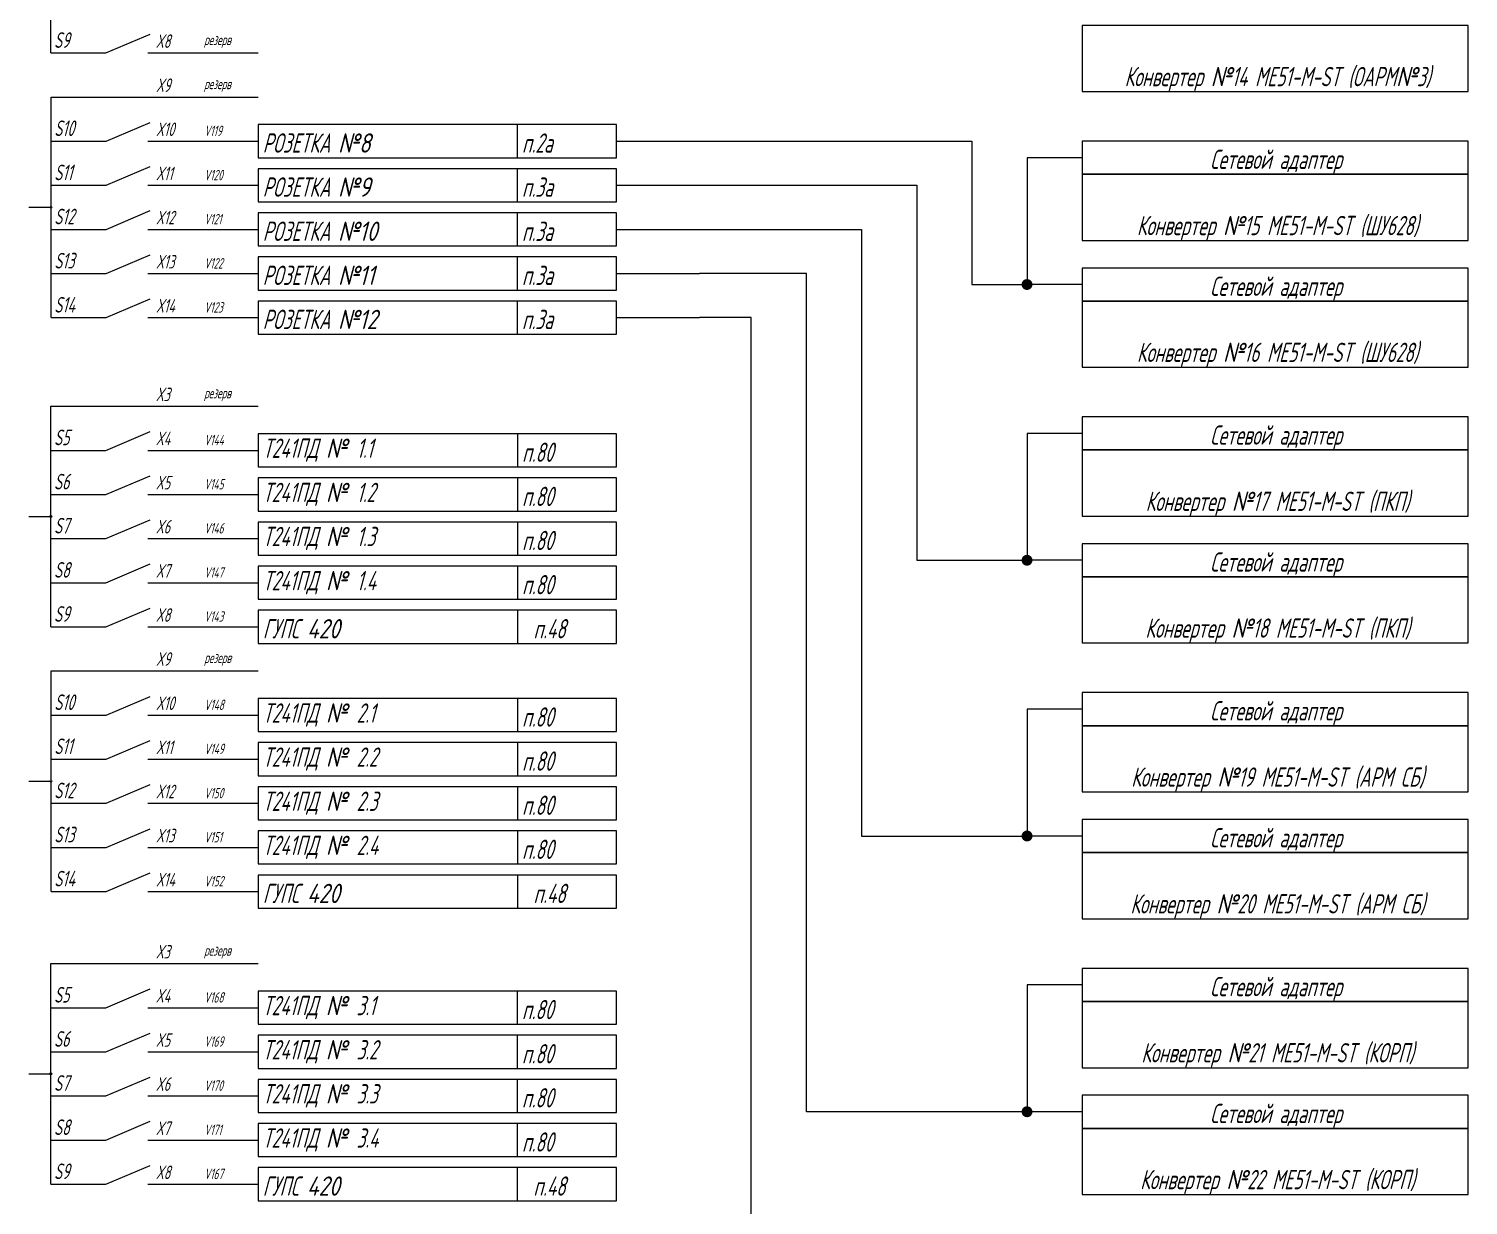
# Paper-space layout 'Main' of a CAD drawing. Extents: x 9 to 598, y 6 to 409.
# Drawn here: x 441.1 to 578.9, y 92.4 to 205.1 of the extents above; entities that cross this region are included whole.
import ezdxf

# ---------------------------------------------------------------- set-up
doc = ezdxf.new("R2010")
doc.units = 0
doc.header["$LTSCALE"] = 0.3
doc.layers.get('0').update_dxf_attribs({"linetype": 'CONTINUOUS', "lineweight": 15})
doc.styles.get("Standard").update_dxf_attribs({"font": 'isocpeur.ttf', "width": 0.8, "oblique": 15})

psp = doc.layouts.new('Main')

# ---------------------------------------------------------------- hatches: boundary and pattern name
h = psp.add_hatch(color=256)
edge = h.paths.add_edge_path()
edge.add_arc((443.21, 187.97), 0.0845, 0, 360)
h = psp.add_hatch(color=256)
edge = h.paths.add_edge_path()
edge.add_arc((536.65, 180.58), 0.528, 0, 360)
h = psp.add_hatch(color=256)
edge = h.paths.add_edge_path()
edge.add_arc((443.19, 158.37), 0.0845, 0, 360)
h = psp.add_hatch(color=256)
edge = h.paths.add_edge_path()
edge.add_arc((536.65, 154.18), 0.528, 0, 360)
h = psp.add_hatch(color=256)
edge = h.paths.add_edge_path()
edge.add_arc((443.21, 133.02), 0.0845, 0, 360)
h = psp.add_hatch(color=256)
edge = h.paths.add_edge_path()
edge.add_arc((536.65, 127.78), 0.528, 0, 360)
h = psp.add_hatch(color=256)
edge = h.paths.add_edge_path()
edge.add_arc((443.19, 105.01), 0.0845, 0, 360)
h = psp.add_hatch(color=256)
edge = h.paths.add_edge_path()
edge.add_arc((536.65, 101.38), 0.528, 0, 360)

# ---------------------------------------------------------------- linework, layer by layer
for p, q in [((443.19, 202.75), (443.19, 206.98)), ((443.19, 202.75), (448.47, 202.75)), ((452.48, 202.75), (457.76, 202.75)), ((457.76, 202.75), (463.04, 202.75)), ((443.21, 194.3), (443.21, 198.53)), ((443.21, 198.53), (452.49, 198.53)), ((452.49, 198.53), (457.77, 198.53)), ((457.76, 198.53), (463.04, 198.53)), ((487.85, 195.89), (487.85, 192.72)), ((443.21, 190.08), (443.21, 194.3)), ((443.21, 194.3), (448.49, 194.3)), ((452.49, 194.3), (457.77, 194.3)), ((457.76, 194.3), (463.04, 194.3)), ((497.36, 194.3), (505.28, 194.3)), ((505.28, 194.3), (531.37, 194.3)), ((531.37, 194.3), (531.37, 180.58)), ((487.85, 191.66), (487.85, 188.5)), ((541.93, 192.72), (536.65, 192.72)), ((536.65, 192.72), (536.65, 180.58)), ((443.21, 185.86), (443.21, 190.08)), ((443.21, 190.08), (448.49, 190.08)), ((452.49, 190.08), (457.77, 190.08)), ((457.76, 190.08), (463.04, 190.08)), ((497.36, 190.08), (505.28, 190.08)), ((505.28, 190.08), (526.09, 190.08)), ((526.09, 190.08), (526.09, 154.18)), ((441.09, 187.97), (443.21, 187.97)), ((487.85, 187.44), (487.85, 184.27)), ((443.21, 181.63), (443.21, 185.86)), ((443.21, 185.86), (448.49, 185.86)), ((452.49, 185.86), (457.77, 185.86)), ((457.76, 185.86), (463.04, 185.86)), ((497.36, 185.86), (505.28, 185.86)), ((505.28, 185.86), (520.81, 185.86)), ((520.81, 185.86), (520.81, 127.78)), ((487.85, 183.22), (487.85, 180.05)), ((443.21, 181.63), (448.49, 181.63)), ((443.21, 177.41), (443.21, 181.63)), ((452.49, 181.63), (457.77, 181.63)), ((457.76, 181.63), (463.04, 181.63)), ((497.36, 181.63), (505.28, 181.63)), ((515.53, 181.63), (505.28, 181.63)), ((515.53, 101.38), (515.53, 181.63)), ((531.37, 180.58), (536.65, 180.58)), ((541.93, 180.58), (536.65, 180.58)), ((487.85, 178.99), (487.85, 175.82)), ((443.21, 177.41), (448.49, 177.41)), ((452.49, 177.41), (457.77, 177.41)), ((457.76, 177.41), (463.04, 177.41)), ((497.36, 177.41), (505.28, 177.41)), ((510.25, 177.41), (505.28, 177.41)), ((510.25, 74.98), (510.25, 177.41)), ((443.19, 164.7), (443.19, 168.93)), ((443.19, 168.93), (452.48, 168.93)), ((452.48, 168.93), (457.76, 168.93)), ((457.76, 168.93), (463.04, 168.93)), ((487.86, 166.28), (487.86, 163.12)), ((541.93, 166.32), (536.65, 166.32)), ((536.65, 166.32), (536.65, 154.18)), ((443.19, 160.48), (443.19, 164.7)), ((443.19, 164.7), (448.47, 164.7)), ((452.48, 164.7), (457.76, 164.7)), ((457.76, 164.7), (463.04, 164.7)), ((487.86, 162.06), (487.86, 158.89)), ((443.19, 156.26), (443.19, 160.48)), ((443.19, 160.48), (448.47, 160.48)), ((452.48, 160.48), (457.76, 160.48)), ((457.76, 160.48), (463.04, 160.48)), ((441.08, 158.37), (443.19, 158.37)), ((487.86, 157.84), (487.86, 154.67)), ((443.19, 152.03), (443.19, 156.26)), ((443.19, 156.26), (448.47, 156.26)), ((452.48, 156.26), (457.76, 156.26)), ((457.76, 156.26), (463.04, 156.26)), ((487.86, 153.61), (487.86, 150.44)), ((526.09, 154.18), (536.65, 154.18)), ((541.93, 154.18), (536.65, 154.18)), ((443.19, 152.03), (448.47, 152.03)), ((443.19, 147.81), (443.19, 152.03)), ((452.48, 152.03), (457.76, 152.03)), ((457.76, 152.03), (463.04, 152.03)), ((487.86, 149.39), (487.86, 146.22)), ((443.19, 147.81), (448.47, 147.81)), ((452.48, 147.81), (457.76, 147.81)), ((457.76, 147.81), (463.04, 147.81)), ((443.21, 139.36), (443.21, 143.58)), ((443.21, 143.58), (452.49, 143.58)), ((452.49, 143.58), (457.77, 143.58)), ((457.77, 143.58), (463.05, 143.58)), ((487.86, 140.94), (487.86, 137.77)), ((443.21, 135.14), (443.21, 139.36)), ((443.21, 139.36), (448.49, 139.36)), ((452.49, 139.36), (457.77, 139.36)), ((457.77, 139.36), (463.05, 139.36)), ((541.93, 139.92), (536.65, 139.92)), ((536.65, 139.92), (536.65, 127.78)), ((487.86, 136.72), (487.86, 133.55)), ((443.21, 130.91), (443.21, 135.14)), ((443.21, 135.14), (448.49, 135.14)), ((452.49, 135.14), (457.77, 135.14)), ((457.77, 135.14), (463.05, 135.14)), ((441.09, 133.02), (443.21, 133.02)), ((487.86, 132.49), (487.86, 129.32)), ((443.21, 126.69), (443.21, 130.91)), ((443.21, 130.91), (448.49, 130.91)), ((452.49, 130.91), (457.77, 130.91)), ((457.77, 130.91), (463.05, 130.91)), ((487.86, 128.27), (487.86, 125.1)), ((520.81, 127.78), (536.65, 127.78)), ((541.93, 127.78), (536.65, 127.78)), ((443.21, 126.69), (448.49, 126.69)), ((443.21, 122.46), (443.21, 126.69)), ((452.49, 126.69), (457.77, 126.69)), ((457.77, 126.69), (463.05, 126.69)), ((487.86, 124.04), (487.86, 120.88)), ((443.21, 122.46), (448.49, 122.46)), ((452.49, 122.46), (457.77, 122.46)), ((457.77, 122.46), (463.05, 122.46)), ((443.19, 111.34), (443.19, 115.57)), ((443.19, 115.57), (452.48, 115.57)), ((452.48, 115.57), (457.76, 115.57)), ((457.76, 115.57), (463.04, 115.57)), ((541.93, 113.52), (536.65, 113.52)), ((536.65, 113.52), (536.65, 101.38)), ((487.85, 112.92), (487.85, 109.76)), ((443.19, 107.12), (443.19, 111.34)), ((443.19, 111.34), (448.47, 111.34)), ((452.48, 111.34), (457.76, 111.34)), ((457.76, 111.34), (463.04, 111.34)), ((487.85, 108.7), (487.85, 105.53)), ((443.19, 102.9), (443.19, 107.12)), ((443.19, 107.12), (448.47, 107.12)), ((452.48, 107.12), (457.76, 107.12)), ((457.76, 107.12), (463.04, 107.12)), ((441.08, 105.01), (443.19, 105.01)), ((487.85, 104.48), (487.85, 101.31)), ((443.19, 98.67), (443.19, 102.9)), ((443.19, 102.9), (448.47, 102.9)), ((452.48, 102.9), (457.76, 102.9)), ((457.76, 102.9), (463.04, 102.9)), ((536.65, 101.38), (515.53, 101.38)), ((541.93, 101.38), (536.65, 101.38)), ((487.85, 100.25), (487.85, 97.08)), ((443.19, 98.67), (448.47, 98.67)), ((443.19, 94.45), (443.19, 98.67)), ((452.48, 98.67), (457.76, 98.67)), ((457.76, 98.67), (463.04, 98.67)), ((487.85, 96.03), (487.85, 92.86)), ((443.19, 94.45), (448.47, 94.45)), ((452.48, 94.45), (457.76, 94.45)), ((457.76, 94.45), (463.04, 94.45))]:
    psp.add_line(p, q)
at = {"lineweight": 15}
for p, q in [((448.47, 202.75), (452.7, 204.55)), ((448.49, 194.3), (452.71, 196.1)), ((448.49, 190.08), (452.71, 191.87)), ((448.49, 185.86), (452.71, 187.65)), ((448.49, 181.63), (452.71, 183.43)), ((448.49, 177.41), (452.71, 179.2)), ((448.47, 164.7), (452.7, 166.5)), ((448.47, 160.48), (452.7, 162.27)), ((448.47, 156.26), (452.7, 158.05)), ((448.47, 152.03), (452.7, 153.83)), ((448.47, 147.81), (452.7, 149.6)), ((448.49, 139.36), (452.71, 141.15)), ((448.49, 135.14), (452.71, 136.93)), ((448.49, 130.91), (452.71, 132.71)), ((448.49, 126.69), (452.71, 128.48)), ((448.49, 122.46), (452.71, 124.26)), ((448.47, 111.34), (452.7, 113.14)), ((448.47, 107.12), (452.7, 108.91)), ((448.47, 102.9), (452.7, 104.69)), ((448.47, 98.67), (452.7, 100.47)), ((448.47, 94.45), (452.7, 96.24))]:
    psp.add_line(p, q, dxfattribs=at)
for points in [[(541.93, 199.06), (578.89, 199.06), (578.89, 205.39), (541.93, 205.39)], [(463.03, 192.72), (497.35, 192.72), (497.35, 195.89), (463.03, 195.89)], [(541.93, 191.14), (578.89, 191.14), (578.89, 194.31), (541.93, 194.31)], [(463.03, 188.5), (497.35, 188.5), (497.35, 191.66), (463.03, 191.66)], [(541.93, 184.8), (578.89, 184.8), (578.89, 191.14), (541.93, 191.14)], [(463.03, 184.27), (497.35, 184.27), (497.35, 187.44), (463.03, 187.44)], [(463.03, 180.05), (497.35, 180.05), (497.35, 183.22), (463.03, 183.22)], [(541.93, 178.99), (578.89, 178.99), (578.89, 182.16), (541.93, 182.16)], [(463.03, 175.82), (497.35, 175.82), (497.35, 178.99), (463.03, 178.99)], [(541.93, 172.66), (578.89, 172.66), (578.89, 178.99), (541.93, 178.99)], [(541.93, 164.74), (578.89, 164.74), (578.89, 167.91), (541.93, 167.91)], [(463.04, 163.12), (497.36, 163.12), (497.36, 166.28), (463.04, 166.28)], [(541.93, 158.4), (578.89, 158.4), (578.89, 164.74), (541.93, 164.74)], [(463.04, 158.89), (497.36, 158.89), (497.36, 162.06), (463.04, 162.06)], [(463.04, 154.67), (497.36, 154.67), (497.36, 157.84), (463.04, 157.84)], [(541.93, 152.59), (578.89, 152.59), (578.89, 155.76), (541.93, 155.76)], [(463.04, 150.44), (497.36, 150.44), (497.36, 153.61), (463.04, 153.61)], [(541.93, 146.26), (578.89, 146.26), (578.89, 152.59), (541.93, 152.59)], [(463.04, 146.22), (497.36, 146.22), (497.36, 149.39), (463.04, 149.39)], [(463.04, 137.77), (497.36, 137.77), (497.36, 140.94), (463.04, 140.94)], [(541.93, 138.34), (578.89, 138.34), (578.89, 141.51), (541.93, 141.51)], [(541.93, 132), (578.89, 132), (578.89, 138.34), (541.93, 138.34)], [(463.04, 133.55), (497.36, 133.55), (497.36, 136.72), (463.04, 136.72)], [(463.04, 129.32), (497.36, 129.32), (497.36, 132.49), (463.04, 132.49)], [(463.04, 125.1), (497.36, 125.1), (497.36, 128.27), (463.04, 128.27)], [(541.93, 126.19), (578.89, 126.19), (578.89, 129.36), (541.93, 129.36)], [(541.93, 119.86), (578.89, 119.86), (578.89, 126.19), (541.93, 126.19)], [(463.04, 120.88), (497.36, 120.88), (497.36, 124.04), (463.04, 124.04)], [(541.93, 111.94), (578.89, 111.94), (578.89, 115.11), (541.93, 115.11)], [(463.03, 109.76), (497.35, 109.76), (497.35, 112.92), (463.03, 112.92)], [(541.93, 105.6), (578.89, 105.6), (578.89, 111.94), (541.93, 111.94)], [(463.03, 105.53), (497.35, 105.53), (497.35, 108.7), (463.03, 108.7)], [(463.03, 101.31), (497.35, 101.31), (497.35, 104.48), (463.03, 104.48)], [(541.93, 99.79), (578.89, 99.79), (578.89, 102.96), (541.93, 102.96)], [(463.03, 97.08), (497.35, 97.08), (497.35, 100.25), (463.03, 100.25)], [(541.93, 93.46), (578.89, 93.46), (578.89, 99.79), (541.93, 99.79)], [(463.03, 92.86), (497.35, 92.86), (497.35, 96.03), (463.03, 96.03)]]:
    psp.add_lwpolyline(points, close=True)
for centre in [(443.21, 187.97), (443.19, 158.37), (443.21, 133.02), (443.19, 105.01)]:
    psp.add_circle(centre, 0.0845)

# ---------------------------------------------------------------- texts
for s, insert, char_height, width, attachment_point in [('{\\fGOST|b0|i0|c204|p34; \\fGOST|b0|i0|c0|p34;S\\fGOST|b0|i0|c204|p34;9}', (442.88, 203.23), 1.5, 17.2012, 7), ('{\\fGOST|b0|i0|c204|p34; \\fGOST|b0|i0|c0|p34; X\\fGOST|b0|i0|c204|p34;8}', (452.17, 203.23), 1.3, 17.2012, 7), ('{\\fGOST|b0|i0|c204|p34; резерв}', (457.45, 203.23), 1, 17.2012, 7), ('\\pl1.056;{\\fGOST|b0|i0|c204|p34;Конвертер }№{\\fGOST|b0|i0|c204|p34;14 ME51-M-ST (ОАРМ}№{\\fGOST|b0|i0|c204|p34;3)}', (560.1, 199.06), 1.848, 36.96, 8), ('{\\fGOST|b0|i0|c204|p34; \\fGOST|b0|i0|c0|p34; X\\fGOST|b0|i0|c204|p34;9}', (452.19, 199.01), 1.3, 17.2012, 7), ('{\\fGOST|b0|i0|c204|p34; резерв}', (457.45, 199.01), 1, 17.2012, 7), ('{\\fGOST|b0|i0|c204|p34; \\fGOST|b0|i0|c0|p34;S\\fGOST|b0|i0|c204|p34;10}', (442.9, 194.79), 1.5, 17.2012, 7), ('{\\fGOST|b0|i0|c204|p34; \\fGOST|b0|i0|c0|p34; X\\fGOST|b0|i0|c204|p34;10}', (452.19, 194.79), 1.3, 17.2012, 7), ('{\\fGOST|b0|i0|c204|p34; \\fGOST|b0|i0|c0|p34;V\\fGOST|b0|i0|c204|p34;119}', (457.45, 194.79), 1, 17.2012, 7), ('{\\fGOST|b0|i0|c204|p34; РОЗЕТКА }№8', (462.72, 193.2), 1.848, 27.9979, 7), ('{\\fGOST|b0|i0|c204|p34; п.2а}', (487.54, 193.2), 1.848, 34.32, 7), ('{\\fGOST|b0|i0|c204|p34; Сетевой адаптер}', (560.1, 191.14), 1.848, 36.96, 8), ('{\\fGOST|b0|i0|c204|p34; \\fGOST|b0|i0|c0|p34;S\\fGOST|b0|i0|c204|p34;11}', (442.9, 190.56), 1.5, 17.2012, 7), ('{\\fGOST|b0|i0|c204|p34; \\fGOST|b0|i0|c0|p34; X\\fGOST|b0|i0|c204|p34;11}', (452.19, 190.56), 1.3, 17.2012, 7), ('{\\fGOST|b0|i0|c204|p34; \\fGOST|b0|i0|c0|p34;V\\fGOST|b0|i0|c204|p34;120}', (457.45, 190.56), 1, 17.2012, 7), ('{\\fGOST|b0|i0|c204|p34; РОЗЕТКА }№9', (462.72, 188.98), 1.848, 27.9979, 7), ('{\\fGOST|b0|i0|c204|p34; п.3а}', (487.54, 188.98), 1.848, 34.32, 7), ('{\\fGOST|b0|i0|c204|p34; \\fGOST|b0|i0|c0|p34;S\\fGOST|b0|i0|c204|p34;12}', (442.9, 186.34), 1.5, 17.2012, 7), ('{\\fGOST|b0|i0|c204|p34; \\fGOST|b0|i0|c0|p34; X\\fGOST|b0|i0|c204|p34;12}', (452.19, 186.34), 1.3, 17.2012, 7), ('{\\fGOST|b0|i0|c204|p34; \\fGOST|b0|i0|c0|p34;V\\fGOST|b0|i0|c204|p34;121}', (457.45, 186.34), 1, 17.2012, 7), ('{\\fGOST|b0|i0|c204|p34; РОЗЕТКА }№10', (462.72, 184.75), 1.848, 27.9979, 7), ('{\\fGOST|b0|i0|c204|p34; п.3а}', (487.54, 184.75), 1.848, 34.32, 7), ('\\pl1.056;{\\fGOST|b0|i0|c204|p34;Конвертер }№{\\fGOST|b0|i0|c204|p34;15 ME51-M-ST (ШУ628)}', (560.1, 184.8), 1.848, 36.96, 8), ('{\\fGOST|b0|i0|c204|p34; \\fGOST|b0|i0|c0|p34;S\\fGOST|b0|i0|c204|p34;13}', (442.9, 182.11), 1.5, 17.2012, 7), ('{\\fGOST|b0|i0|c204|p34; \\fGOST|b0|i0|c0|p34; X\\fGOST|b0|i0|c204|p34;13}', (452.19, 182.11), 1.3, 17.2012, 7), ('{\\fGOST|b0|i0|c204|p34; \\fGOST|b0|i0|c0|p34;V\\fGOST|b0|i0|c204|p34;122}', (457.45, 182.11), 1, 17.2012, 7), ('{\\fGOST|b0|i0|c204|p34; РОЗЕТКА }№11', (462.72, 180.53), 1.848, 27.9979, 7), ('{\\fGOST|b0|i0|c204|p34; п.3а}', (487.54, 180.53), 1.848, 34.32, 7), ('{\\fGOST|b0|i0|c204|p34; Сетевой адаптер}', (560.1, 178.99), 1.848, 36.96, 8), ('{\\fGOST|b0|i0|c204|p34; \\fGOST|b0|i0|c0|p34;S\\fGOST|b0|i0|c204|p34;14}', (442.9, 177.89), 1.5, 17.2012, 7), ('{\\fGOST|b0|i0|c204|p34; \\fGOST|b0|i0|c0|p34; X\\fGOST|b0|i0|c204|p34;14}', (452.19, 177.89), 1.3, 17.2012, 7), ('{\\fGOST|b0|i0|c204|p34; \\fGOST|b0|i0|c0|p34;V\\fGOST|b0|i0|c204|p34;123}', (457.45, 177.89), 1, 17.2012, 7), ('{\\fGOST|b0|i0|c204|p34; РОЗЕТКА }№12', (462.72, 176.31), 1.848, 27.9979, 7), ('{\\fGOST|b0|i0|c204|p34; п.3а}', (487.54, 176.31), 1.848, 34.32, 7), ('\\pl1.056;{\\fGOST|b0|i0|c204|p34;Конвертер }№{\\fGOST|b0|i0|c204|p34;16 ME51-M-ST (ШУ628)}', (560.1, 172.66), 1.848, 36.96, 8), ('{\\fGOST|b0|i0|c204|p34; \\fGOST|b0|i0|c0|p34; X\\fGOST|b0|i0|c204|p34;3}', (452.17, 169.41), 1.3, 17.2012, 7), ('{\\fGOST|b0|i0|c204|p34; резерв}', (457.45, 169.41), 1, 17.2012, 7), ('{\\fGOST|b0|i0|c204|p34; Сетевой адаптер}', (560.1, 164.74), 1.848, 36.96, 8), ('{\\fGOST|b0|i0|c204|p34; \\fGOST|b0|i0|c0|p34;S\\fGOST|b0|i0|c204|p34;5}', (442.88, 165.19), 1.5, 17.2012, 7), ('{\\fGOST|b0|i0|c204|p34; \\fGOST|b0|i0|c0|p34; X\\fGOST|b0|i0|c204|p34;4}', (452.17, 165.19), 1.3, 17.2012, 7), ('{\\fGOST|b0|i0|c204|p34; \\fGOST|b0|i0|c0|p34;V1\\fGOST|b0|i0|c204|p34;44}', (457.45, 165.19), 1, 17.2012, 7), ('{\\fGOST|b0|i0|c204|p34; Т241ПД }№ {\\fGOST|b0|i0|c204|p34;1.1}', (462.73, 163.6), 1.848, 17.2012, 7), ('{\\fGOST|b0|i0|c204|p34; п.80}', (487.55, 163.6), 1.848, 34.32, 7), ('{\\fGOST|b0|i0|c204|p34; \\fGOST|b0|i0|c0|p34;S\\fGOST|b0|i0|c204|p34;6}', (442.88, 160.96), 1.5, 17.2012, 7), ('{\\fGOST|b0|i0|c204|p34; \\fGOST|b0|i0|c0|p34; X\\fGOST|b0|i0|c204|p34;5}', (452.17, 160.96), 1.3, 17.2012, 7), ('{\\fGOST|b0|i0|c204|p34; \\fGOST|b0|i0|c0|p34;V1\\fGOST|b0|i0|c204|p34;45}', (457.45, 160.96), 1, 17.2012, 7), ('{\\fGOST|b0|i0|c204|p34; Т241ПД }№ {\\fGOST|b0|i0|c204|p34;1.2}', (462.73, 159.37), 1.848, 17.2012, 7), ('{\\fGOST|b0|i0|c204|p34; п.80}', (487.55, 159.37), 1.848, 34.32, 7), ('\\pl1.056;{\\fGOST|b0|i0|c204|p34;Конвертер }№{\\fGOST|b0|i0|c204|p34;17 ME51-M-ST (ПКП)}', (560.1, 158.4), 1.848, 36.96, 8), ('{\\fGOST|b0|i0|c204|p34; \\fGOST|b0|i0|c0|p34;S\\fGOST|b0|i0|c204|p34;7}', (442.88, 156.74), 1.5, 17.2012, 7), ('{\\fGOST|b0|i0|c204|p34; \\fGOST|b0|i0|c0|p34; X\\fGOST|b0|i0|c204|p34;6}', (452.17, 156.74), 1.3, 17.2012, 7), ('{\\fGOST|b0|i0|c204|p34; \\fGOST|b0|i0|c0|p34;V1\\fGOST|b0|i0|c204|p34;46}', (457.45, 156.74), 1, 17.2012, 7), ('{\\fGOST|b0|i0|c204|p34; Т241ПД }№ {\\fGOST|b0|i0|c204|p34;1.3}', (462.73, 155.15), 1.848, 17.2012, 7), ('{\\fGOST|b0|i0|c204|p34; п.80}', (487.55, 155.15), 1.848, 34.32, 7), ('{\\fGOST|b0|i0|c204|p34; Сетевой адаптер}', (560.1, 152.59), 1.848, 36.96, 8), ('{\\fGOST|b0|i0|c204|p34; \\fGOST|b0|i0|c0|p34;S\\fGOST|b0|i0|c204|p34;8}', (442.88, 152.51), 1.5, 17.2012, 7), ('{\\fGOST|b0|i0|c204|p34; \\fGOST|b0|i0|c0|p34; X\\fGOST|b0|i0|c204|p34;7}', (452.17, 152.51), 1.3, 17.2012, 7), ('{\\fGOST|b0|i0|c204|p34; \\fGOST|b0|i0|c0|p34;V1\\fGOST|b0|i0|c204|p34;47}', (457.45, 152.51), 1, 17.2012, 7), ('{\\fGOST|b0|i0|c204|p34; Т241ПД }№ {\\fGOST|b0|i0|c204|p34;1.4}', (462.73, 150.92), 1.848, 17.2012, 7), ('{\\fGOST|b0|i0|c204|p34; п.80}', (487.55, 150.92), 1.848, 34.32, 7), ('{\\fGOST|b0|i0|c204|p34; \\fGOST|b0|i0|c0|p34;S\\fGOST|b0|i0|c204|p34;9}', (442.88, 148.29), 1.5, 17.2012, 7), ('{\\fGOST|b0|i0|c204|p34; \\fGOST|b0|i0|c0|p34; X\\fGOST|b0|i0|c204|p34;8}', (452.17, 148.29), 1.3, 17.2012, 7), ('{\\fGOST|b0|i0|c204|p34; \\fGOST|b0|i0|c0|p34;V1\\fGOST|b0|i0|c204|p34;43}', (457.45, 148.29), 1, 17.2012, 7), ('{\\fGOST|b0|i0|c204|p34; ГУПС }420', (462.73, 146.7), 1.848, 17.2012, 7), ('\\pl1.848,t1.848;{\\fGOST|b0|i0|c204|p34;п.48}', (487.55, 146.7), 1.848, 17.2012, 7), ('\\pl1.056;{\\fGOST|b0|i0|c204|p34;Конвертер }№{\\fGOST|b0|i0|c204|p34;18 ME51-M-ST (ПКП)}', (560.1, 146.26), 1.848, 36.96, 8), ('{\\fGOST|b0|i0|c204|p34; \\fGOST|b0|i0|c0|p34; X\\fGOST|b0|i0|c204|p34;9}', (452.19, 144.07), 1.3, 17.2012, 7), ('{\\fGOST|b0|i0|c204|p34; резерв}', (457.47, 144.07), 1, 17.2012, 7), ('{\\fGOST|b0|i0|c204|p34; \\fGOST|b0|i0|c0|p34;S\\fGOST|b0|i0|c204|p34;10}', (442.9, 139.84), 1.5, 17.2012, 7), ('{\\fGOST|b0|i0|c204|p34; \\fGOST|b0|i0|c0|p34; X\\fGOST|b0|i0|c204|p34;10}', (452.19, 139.84), 1.3, 17.2012, 7), ('{\\fGOST|b0|i0|c204|p34; \\fGOST|b0|i0|c0|p34;V1\\fGOST|b0|i0|c204|p34;48}', (457.47, 139.84), 1, 17.2012, 7), ('{\\fGOST|b0|i0|c204|p34; Сетевой адаптер}', (560.1, 138.34), 1.848, 36.96, 8), ('{\\fGOST|b0|i0|c204|p34; Т241ПД }№ {\\fGOST|b0|i0|c204|p34;2.1}', (462.73, 138.25), 1.848, 17.2012, 7), ('{\\fGOST|b0|i0|c204|p34; п.80}', (487.55, 138.25), 1.848, 34.32, 7), ('{\\fGOST|b0|i0|c204|p34; \\fGOST|b0|i0|c0|p34;S\\fGOST|b0|i0|c204|p34;11}', (442.9, 135.62), 1.5, 17.2012, 7), ('{\\fGOST|b0|i0|c204|p34; \\fGOST|b0|i0|c0|p34; X\\fGOST|b0|i0|c204|p34;11}', (452.19, 135.62), 1.3, 17.2012, 7), ('{\\fGOST|b0|i0|c204|p34; \\fGOST|b0|i0|c0|p34;V1\\fGOST|b0|i0|c204|p34;49}', (457.47, 135.62), 1, 17.2012, 7), ('{\\fGOST|b0|i0|c204|p34; Т241ПД }№ {\\fGOST|b0|i0|c204|p34;2.2}', (462.73, 134.03), 1.848, 24.816, 7), ('{\\fGOST|b0|i0|c204|p34; п.80}', (487.55, 134.03), 1.848, 34.32, 7), ('\\pl1.056;{\\fGOST|b0|i0|c204|p34;Конвертер }№{\\fGOST|b0|i0|c204|p34;19 ME51-M-ST (АРМ СБ)}', (560.1, 132), 1.848, 36.96, 8), ('{\\fGOST|b0|i0|c204|p34; \\fGOST|b0|i0|c0|p34;S\\fGOST|b0|i0|c204|p34;12}', (442.9, 131.39), 1.5, 17.2012, 7), ('{\\fGOST|b0|i0|c204|p34; \\fGOST|b0|i0|c0|p34; X\\fGOST|b0|i0|c204|p34;12}', (452.19, 131.39), 1.3, 17.2012, 7), ('{\\fGOST|b0|i0|c204|p34; \\fGOST|b0|i0|c0|p34;V1\\fGOST|b0|i0|c204|p34;50}', (457.47, 131.39), 1, 17.2012, 7), ('{\\fGOST|b0|i0|c204|p34; Т241ПД }№ {\\fGOST|b0|i0|c204|p34;2.3}', (462.73, 129.8), 1.848, 24.816, 7), ('{\\fGOST|b0|i0|c204|p34; п.80}', (487.55, 129.8), 1.848, 34.32, 7), ('{\\fGOST|b0|i0|c204|p34; \\fGOST|b0|i0|c0|p34;S\\fGOST|b0|i0|c204|p34;13}', (442.9, 127.17), 1.5, 17.2012, 7), ('{\\fGOST|b0|i0|c204|p34; \\fGOST|b0|i0|c0|p34; X\\fGOST|b0|i0|c204|p34;13}', (452.19, 127.17), 1.3, 17.2012, 7), ('{\\fGOST|b0|i0|c204|p34; \\fGOST|b0|i0|c0|p34;V1\\fGOST|b0|i0|c204|p34;51}', (457.47, 127.17), 1, 17.2012, 7), ('{\\fGOST|b0|i0|c204|p34; Сетевой адаптер}', (560.1, 126.19), 1.848, 36.96, 8), ('{\\fGOST|b0|i0|c204|p34; Т241ПД }№ {\\fGOST|b0|i0|c204|p34;2.4}', (462.73, 125.58), 1.848, 25.4387, 7), ('{\\fGOST|b0|i0|c204|p34; п.80}', (487.55, 125.58), 1.848, 34.32, 7), ('{\\fGOST|b0|i0|c204|p34; \\fGOST|b0|i0|c0|p34;S\\fGOST|b0|i0|c204|p34;14}', (442.9, 122.95), 1.5, 17.2012, 7), ('{\\fGOST|b0|i0|c204|p34; \\fGOST|b0|i0|c0|p34; X\\fGOST|b0|i0|c204|p34;14}', (452.19, 122.95), 1.3, 17.2012, 7), ('{\\fGOST|b0|i0|c204|p34; \\fGOST|b0|i0|c0|p34;V1\\fGOST|b0|i0|c204|p34;52}', (457.47, 122.95), 1, 17.2012, 7), ('{\\fGOST|b0|i0|c204|p34; ГУПС }420', (462.73, 121.36), 1.848, 17.2012, 7), ('\\pl1.848,t1.848;{\\fGOST|b0|i0|c204|p34;п.48}', (487.55, 121.36), 1.848, 17.2012, 7), ('\\pl1.056;{\\fGOST|b0|i0|c204|p34;Конвертер }№{\\fGOST|b0|i0|c204|p34;20 ME51-M-ST (АРМ СБ)}', (560.1, 119.86), 1.848, 36.96, 8), ('{\\fGOST|b0|i0|c204|p34; \\fGOST|b0|i0|c0|p34; X\\fGOST|b0|i0|c204|p34;3}', (452.17, 116.05), 1.3, 17.2012, 7), ('{\\fGOST|b0|i0|c204|p34; резерв}', (457.45, 116.05), 1, 17.2012, 7), ('{\\fGOST|b0|i0|c204|p34; \\fGOST|b0|i0|c0|p34;S\\fGOST|b0|i0|c204|p34;5}', (442.88, 111.83), 1.5, 17.2012, 7), ('{\\fGOST|b0|i0|c204|p34; \\fGOST|b0|i0|c0|p34; X\\fGOST|b0|i0|c204|p34;4}', (452.17, 111.83), 1.3, 17.2012, 7), ('{\\fGOST|b0|i0|c204|p34; Сетевой адаптер}', (560.1, 111.94), 1.848, 36.96, 8), ('{\\fGOST|b0|i0|c204|p34; \\fGOST|b0|i0|c0|p34;V1\\fGOST|b0|i0|c204|p34;68}', (457.45, 111.83), 1, 17.2012, 7), ('{\\fGOST|b0|i0|c204|p34; Т241ПД }№ {\\fGOST|b0|i0|c204|p34;3.1}', (462.72, 110.24), 1.848, 17.2012, 7), ('{\\fGOST|b0|i0|c204|p34; п.80}', (487.54, 110.24), 1.848, 34.32, 7), ('{\\fGOST|b0|i0|c204|p34; \\fGOST|b0|i0|c0|p34;S\\fGOST|b0|i0|c204|p34;6}', (442.88, 107.6), 1.5, 17.2012, 7), ('{\\fGOST|b0|i0|c204|p34; \\fGOST|b0|i0|c0|p34; X\\fGOST|b0|i0|c204|p34;5}', (452.17, 107.6), 1.3, 17.2012, 7), ('{\\fGOST|b0|i0|c204|p34; \\fGOST|b0|i0|c0|p34;V1\\fGOST|b0|i0|c204|p34;69}', (457.45, 107.6), 1, 17.2012, 7), ('{\\fGOST|b0|i0|c204|p34; Т241ПД }№ {\\fGOST|b0|i0|c204|p34;3.2}', (462.72, 106.01), 1.848, 24.816, 7), ('{\\fGOST|b0|i0|c204|p34; п.80}', (487.54, 106.01), 1.848, 34.32, 7), ('\\pl1.056;{\\fGOST|b0|i0|c204|p34;Конвертер }№{\\fGOST|b0|i0|c204|p34;21 ME51-M-ST (КОРП)}', (560.1, 105.6), 1.848, 36.96, 8), ('{\\fGOST|b0|i0|c204|p34; \\fGOST|b0|i0|c0|p34;S\\fGOST|b0|i0|c204|p34;7}', (442.88, 103.38), 1.5, 17.2012, 7), ('{\\fGOST|b0|i0|c204|p34; \\fGOST|b0|i0|c0|p34; X\\fGOST|b0|i0|c204|p34;6}', (452.17, 103.38), 1.3, 17.2012, 7), ('{\\fGOST|b0|i0|c204|p34; \\fGOST|b0|i0|c0|p34;V1\\fGOST|b0|i0|c204|p34;70}', (457.45, 103.38), 1, 17.2012, 7), ('{\\fGOST|b0|i0|c204|p34; Т241ПД }№ {\\fGOST|b0|i0|c204|p34;3.3}', (462.72, 101.79), 1.848, 24.816, 7), ('{\\fGOST|b0|i0|c204|p34; п.80}', (487.54, 101.79), 1.848, 34.32, 7), ('{\\fGOST|b0|i0|c204|p34; Сетевой адаптер}', (560.1, 99.79), 1.848, 36.96, 8), ('{\\fGOST|b0|i0|c204|p34; \\fGOST|b0|i0|c0|p34;S\\fGOST|b0|i0|c204|p34;8}', (442.88, 99.15), 1.5, 17.2012, 7), ('{\\fGOST|b0|i0|c204|p34; \\fGOST|b0|i0|c0|p34; X\\fGOST|b0|i0|c204|p34;7}', (452.17, 99.15), 1.3, 17.2012, 7), ('{\\fGOST|b0|i0|c204|p34; \\fGOST|b0|i0|c0|p34;V1\\fGOST|b0|i0|c204|p34;71}', (457.45, 99.15), 1, 17.2012, 7), ('{\\fGOST|b0|i0|c204|p34; Т241ПД }№ {\\fGOST|b0|i0|c204|p34;3.4}', (462.72, 97.56), 1.848, 24.816, 7), ('{\\fGOST|b0|i0|c204|p34; п.80}', (487.54, 97.56), 1.848, 34.32, 7), ('{\\fGOST|b0|i0|c204|p34; \\fGOST|b0|i0|c0|p34;S\\fGOST|b0|i0|c204|p34;9}', (442.88, 94.93), 1.5, 17.2012, 7), ('{\\fGOST|b0|i0|c204|p34; \\fGOST|b0|i0|c0|p34; X\\fGOST|b0|i0|c204|p34;8}', (452.17, 94.93), 1.3, 17.2012, 7), ('{\\fGOST|b0|i0|c204|p34; \\fGOST|b0|i0|c0|p34;V1\\fGOST|b0|i0|c204|p34;67}', (457.45, 94.93), 1, 17.2012, 7), ('{\\fGOST|b0|i0|c204|p34; ГУПС }420', (462.72, 93.34), 1.848, 17.2012, 7), ('\\pl1.848,t1.848;{\\fGOST|b0|i0|c204|p34;п.48}', (487.54, 93.34), 1.848, 17.2012, 7), ('\\pl1.056;{\\fGOST|b0|i0|c204|p34;Конвертер }№{\\fGOST|b0|i0|c204|p34;22 ME51-M-ST (КОРП)}', (560.1, 93.46), 1.848, 36.96, 8)]:
    psp.add_mtext(s, dxfattribs=dict(insert=insert, char_height=char_height, width=width, attachment_point=attachment_point))

doc.saveas('drawing.dxf')
